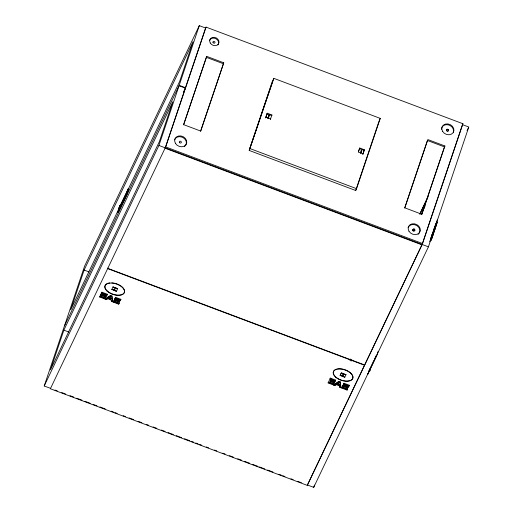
<?xml version="1.0" encoding="UTF-8"?>
<svg xmlns="http://www.w3.org/2000/svg" width="513" height="513" viewBox="0 0 513 513"><rect width="100%" height="100%" fill="white"/><g stroke="black" fill="none" stroke-linecap="round" stroke-linejoin="round"><path stroke-width="0.77" d="M432.344 236.615L431.709 238.295L432.26 236.762M433.517 230.94L433.203 231.876M433.382 231.292L433.254 231.696M431.343 239.52L431.613 238.519L430.946 238.269M431.613 236.621L430.811 238.904L431.478 239.154L431.613 238.519M119.253 208.586L120.459 205.559L119.721 207.188M432.53 233.857L432.196 234.858L432.388 234.249M436.858 223.104C435.646 226.938 438.314 219.769 436.294 222.841M437.268 222.135L436.749 223.521M370.315 368.148L370.13 368.732M434.312 228.702L434.267 228.843M434.928 226.451L435.229 225.996L435.89 226.246L436.018 225.874L435.351 225.624M432.536 235.845C432.844 234.063 433.581 234.967 432.132 235.037M436.23 224.835C436.794 222.058 436.922 225.162 435.569 224.585M436.441 222.341L436.313 222.738M433.895 231.741L433.78 232.088L434.184 231.151L433.992 231.645M434.376 230.472L435.043 228.702L434.787 229.349M431.927 237.615L432.478 236.224L432.279 236.871M434.735 229.638L434.896 229.099L434.735 229.433M44.214 385.981L64.33 326.274L179.184 85.357L199.294 25.65L205.604 28.023L206.04 27.106L462.918 123.736L422.552 243.547L307.261 485.375L50.383 388.751L50.518 388.347L44.214 385.981L158.934 145.461L179.05 85.754L185.353 88.127M64.465 325.87L84.574 266.164L199.294 25.65M63.868 330.167L50.486 369.905L159.396 141.569L172.778 101.831L63.868 330.167L68.774 332.007M120.363 205.745L179.64 81.464L193.029 41.726L84.119 270.056L70.73 309.794L119.33 207.912M119.523 207.092L128.237 188.81L128.705 188.989L127.025 193.978L118.304 212.254L117.836 212.081L119.279 207.803M118.304 212.254L119.022 210.118M117.836 212.081L126.557 193.805L128.237 188.81M107.935 267.972L107.685 268.613L364.563 365.243L364.814 364.596M105.306 298.553L101.106 296.969L101.343 296.264L105.543 297.841L105.069 299.041L99.74 297.033L99.977 296.322L101.946 292.205L107.275 294.212L106.807 295.405L102.606 293.827L102.068 294.956L105.979 296.424L106.217 295.719L102.305 294.244L102.068 294.956M99.74 297.033L101.946 292.205M105.069 299.041L105.543 297.841M101.106 296.969L101.837 295.443L105.749 296.912L106.217 295.719M105.396 299.162L105.64 298.451L110.475 295.411L111.872 295.937L112.546 301.849L111.347 301.4L111.122 299.958L107.865 298.733L106.544 299.592L105.396 299.162L110.237 296.123L110.475 295.411M106.807 295.405L107.275 294.212M106.544 299.592L106.781 298.88M107.865 298.733L108.102 298.021M108.403 298.38L110.641 296.931L111.032 299.374L108.403 298.38L108.641 297.675M111.751 289.544L112.982 286.908L117.65 288.665L116.419 291.301L111.821 289.345M112.982 286.908L117.65 288.665M112.546 301.849L111.872 295.937M114.142 289.723L114.277 289.326L114.611 289.896L114.142 289.723L114.726 288.505L115.194 288.678L114.611 289.896M111.347 301.4L111.59 300.689M116.419 291.301L112.488 289.595M205.739 27.625L165.103 148.231L421.981 244.861L462.617 124.249M118.92 303.67L114.72 302.093L114.957 301.381L119.157 302.965L118.683 304.158L113.354 302.151L113.591 301.445L115.56 297.322L120.888 299.329L120.42 300.528L116.22 298.944L115.681 300.079L119.593 301.548L119.83 300.836L115.919 299.368L115.681 300.079M50.383 388.751L165.673 146.923L206.04 27.106M113.354 302.151L115.56 297.322M118.683 304.158L119.157 302.965M115.451 300.56L119.362 302.035L119.83 300.836M120.42 300.528L120.888 299.329M183.513 124.832L206.701 56.379L223.745 62.791L200.743 131.084L183.692 124.672L206.701 56.379M200.564 131.245L223.745 62.791M249.286 149.847L272.454 81.067M249.215 150.444L273.762 78.329L380.248 118.381L356.573 188.675L355.701 190.503L249.215 150.444L273.762 78.329M267.267 113.232L265.631 117.836L267.267 113.232L271.935 114.989L270.3 119.593M267.889 118.073L268.78 115.534L269.267 115.714L268.376 118.253L267.889 118.073L268.376 118.253M358.33 151.957L359.228 149.296M359.741 148.02L358.401 152.015L363.069 153.772L364.416 149.777L359.741 148.02L359.453 148.629L364.121 150.386L364.416 149.777M360.363 152.855L361.255 150.315L361.742 150.501L360.972 152.797L360.363 152.855L360.972 152.797M360.857 153.041L361.742 150.501M364.121 150.386L362.781 154.381L363.069 153.772M355.701 190.503L379.126 120.965M333.694 384.461L329.493 382.884L329.731 382.172L333.931 383.75L333.463 384.949L328.128 382.942L328.365 382.236M335.194 381.319L335.662 380.12L330.334 378.113L330.096 378.825L335.425 380.832L335.194 381.319L330.994 379.735L330.455 380.864L334.367 382.339L334.136 382.826L330.225 381.351L329.493 382.884M330.455 380.864L330.699 380.159L334.611 381.627L334.136 382.826M330.994 379.735L331.231 379.03M333.463 384.949L333.931 383.75M333.79 385.071L334.027 384.365L338.869 381.326L340.266 381.852L340.933 387.764L339.734 387.309L339.51 385.866L336.252 384.641L334.931 385.5L333.79 385.071L338.625 382.031L338.869 381.326M334.931 385.5L335.169 384.795M336.791 384.295L337.035 383.583L339.657 384.57L339.42 385.282L336.791 384.295L339.029 382.845L339.42 385.282M340.138 375.452L341.369 372.816L345.974 374.772L341.305 373.015L340.138 375.452L344.813 377.209L346.038 374.573M340.933 387.764L340.266 381.852M342.53 375.638L343.114 374.413L343.582 374.593L343.716 374.195L342.998 375.811L342.53 375.638L343.248 374.015M342.998 375.811L342.665 375.234M339.734 387.309L339.978 386.603M344.813 377.209L340.209 375.253M347.307 389.585L347.077 390.072L341.741 388.065L343.947 383.237L349.276 385.237L348.808 386.436L344.608 384.859L344.069 385.988L347.981 387.456L347.75 387.943L343.838 386.475L343.107 388.001L347.307 389.585L347.545 388.873L343.344 387.296L343.107 388.001M341.741 388.065L343.947 383.237M343.838 386.475L344.306 385.276L348.218 386.751L347.75 387.943M344.608 384.859L344.845 384.147M404.661 208.015L427.412 140.485L444.463 146.898L444.899 145.981L427.848 139.568L404.847 207.861L421.891 214.274L444.899 145.981M307.396 484.977L313.706 487.35L314.469 485.074M347.077 390.072L347.545 388.873M421.712 214.428L444.463 146.898M367.545 373.733L368.013 373.913L368.975 371.059M368.013 373.913L376.728 355.631L378.171 351.354M430.587 239.154L432.331 233.979L433.055 234.229L433.543 233.101L432.882 232.851L432.76 233.203L433.427 233.453L433.543 233.101M433.325 231.023L435.069 225.842M432.151 237.243C432.081 238.128 430.811 237.346 431.555 236.737M432.683 233.12L433.171 231.991M437.294 220.013L429.695 241.809M313.706 487.35L428.426 246.836L468.786 127.019L462.482 124.653L462.918 123.736M430.272 240.276L430.933 240.526L431.061 240.161L430.336 239.898M432.183 236.82L432.068 237.166L431.401 236.916M432.202 234.999L432.863 235.249L432.985 234.903L432.318 234.653L431.683 236.083L432.35 236.333L433.19 234.082L432.748 235.396L432.081 235.146M433.055 234.229L433.177 233.877L432.51 233.627M433.466 233.017L433.35 233.37L433.921 231.947M434.107 228.881L434.774 229.131L435.37 227.413L434.703 227.163M431.067 238.282L430.663 239.353L430.888 238.872L431.555 239.122L431.433 239.494L430.766 239.244M431.26 239.744L432.087 237.551L431.318 237.423M433.126 232.081L433.838 232.242L433.716 232.594L433.055 232.344M434.729 227.483L435.39 227.734L435.268 228.099L434.601 227.849M435.903 223.995L436.563 224.245L436.441 224.617L435.774 224.367M434.479 230.164L434.658 229.644M434.517 230.106L434.697 229.587M369.924 370.226L369.584 371.399L370.662 368.366M431.972 237.641L432.151 237.089L431.991 237.404M433.998 231.767L433.838 232.242M369.995 369.123L369.116 371.226M435.28 225.464L435.466 225.015M436.095 223.392L435.87 223.924M431.478 239.154L432.087 237.551M370.078 369.802L370.54 368.635M436.255 224.893L435.511 227.009L436.018 225.874M127.025 192.503L128.705 188.989M183.288 92.462L185.488 87.729L179.184 85.357M101.343 296.264L101.831 295.244M105.749 296.912L105.979 296.424M114.72 302.093L115.444 300.361M119.362 302.035L119.593 301.548M268.78 115.534L269.267 115.714M271.935 114.989L271.646 115.598L266.978 113.841M361.255 150.315L361.627 150.745M379.376 120.209L380.248 118.381M328.128 382.942L330.334 378.113M334.373 382.114L334.611 381.627M335.431 380.608L335.662 380.12M349.956 360.453L350.642 359.01M419.724 214.171L426.245 200.506M419.935 213.85L428.169 196.588M351.091 361.107L351.783 359.664M413.132 231.049L414.164 228.881M421.058 214.428L425.194 205.758M343.344 387.296L343.832 386.276M467.061 130.635L468.44 127.743M347.987 387.238L348.218 386.751M349.045 385.725L349.276 385.237M348.808 386.436L349.039 385.949L343.704 383.942M307.261 485.375L364.563 365.243M421.981 244.861L364.685 365L107.801 268.37M436.563 224.245L435.71 226.522M435.37 227.413L434.646 227.285M434.774 229.131L435.39 227.734M432.35 236.333L432.985 234.903M430.933 240.526L431.555 239.122M368.552 371.624L373.919 360.376M374.586 358.972L376.266 355.458L376.728 355.631M206.264 57.296L223.315 63.708M265.92 117.227L270.595 118.984M250.088 148.616L356.573 188.675M436.525 222.052L437.191 222.302M436.518 222.078L437.179 222.328M435.659 224.386L436.313 224.662M433.966 229.689L434.633 229.939L434.069 231.222L434.19 230.856L433.53 230.606M433.895 229.939L434.562 230.19M433.075 232.19L433.741 232.44M431.491 236.724L432.158 236.974M431.266 237.743L431.933 237.994M165.673 146.923L422.552 243.547M158.934 145.461L428.426 246.836M126.557 193.805L127.025 193.978M84.119 270.056L89.025 271.903M101.702 292.91L107.037 294.917M110.237 296.123L111.635 296.649M115.316 298.034L120.651 300.041M338.625 382.031L340.023 382.557M109.301 297.918L111.27 298.662M332.366 383.737L333.7 384.237M55.013 390.04L57.257 390.887M61.752 392.573L65.497 393.984M69.992 395.677L73.737 397.081M76.732 398.21L81.977 400.185M84.972 401.307L90.211 403.282M93.206 404.411L96.951 405.815M99.945 406.944L105.191 408.912M111.18 411.17L113.431 412.016M114.925 412.58L117.176 413.42M123.165 415.677L125.409 416.524M129.154 417.928L133.649 419.621M138.144 421.308L141.889 422.718M146.378 424.411L148.629 425.258M153.124 426.944L156.869 428.355M161.358 430.041L165.103 431.452M168.097 432.581L173.343 434.549M176.337 435.678L181.583 437.653M184.577 438.775L189.816 440.75M191.317 441.315L193.561 442.155M195.812 443.001L198.056 443.848M199.557 444.412L201.801 445.258M206.297 446.945L208.541 447.791M214.53 450.048L216.781 450.889M222.77 453.146L225.015 453.992M229.51 455.679L233.255 457.089M237.75 458.776L241.495 460.187M244.489 461.315L249.735 463.284M252.729 464.412L257.968 466.388M259.469 466.945L264.708 468.92M267.709 470.049L272.948 472.018M278.937 474.275L281.188 475.121M282.682 475.679L284.933 476.526M290.922 478.783L293.167 479.623M297.662 481.316L301.407 482.727M123.697 288.691A10.247 5.508 18.6 0 1 119.112 295.142A10.247 5.508 18.6 0 1 106.024 289.665A10.247 5.508 18.6 0 1 109.853 282.9M111.821 282.862A10.247 5.508 18.6 0 1 117.548 284.176M118.163 284.433A10.247 5.508 18.6 0 1 123.306 288.159M344.672 369.629A10.247 5.508 18.6 0 1 352.219 379.242A10.247 5.508 18.6 0 1 337.246 378.145A10.247 5.508 18.6 0 1 336.823 369.052M337.509 368.911A10.247 5.508 18.6 0 1 344.037 369.431M408.027 227.766A6.246 5.258 25.5 0 1 416.998 225.707A6.246 5.258 25.5 0 1 418.082 234.364M441.424 129.289A6.246 5.258 25.5 0 1 448.407 124.883A6.246 5.258 25.5 0 1 453.338 132.316M209.49 40.591A4.797 4.033 25.5 0 1 215.838 38.693A4.797 4.033 25.5 0 1 217.967 44.9M174.529 139.85A6.246 5.258 25.5 0 1 183.551 137.92A6.246 5.258 25.5 0 1 184.488 146.571M118.785 208.413L119.997 205.38L118.785 208.413M107.076 291.089A10.247 5.508 18.6 0 0 123.922 293.333A10.247 5.508 18.6 0 0 113.007 283.182A10.247 5.508 18.6 0 0 107.076 291.089M335.464 377.004A10.247 5.508 18.6 0 0 352.309 379.242A10.247 5.508 18.6 0 0 341.395 369.091A10.247 5.508 18.6 0 0 335.464 377.004M408.925 231.151A6.246 5.258 25.5 0 0 419.448 232.588A6.246 5.258 25.5 0 0 414.357 223.783A6.246 5.258 25.5 0 0 408.925 231.151M442.559 131.302A6.246 5.258 25.5 0 0 453.082 132.739A6.246 5.258 25.5 0 0 447.99 123.941A6.246 5.258 25.5 0 0 442.559 131.302M210.266 43.002A4.797 4.033 25.5 0 0 218.346 44.105A4.797 4.033 25.5 0 0 214.44 37.346A4.797 4.033 25.5 0 0 210.266 43.002M175.356 143.23A6.246 5.258 25.5 0 0 185.873 144.807A6.246 5.258 25.5 0 0 180.922 135.951A6.246 5.258 25.5 0 0 175.356 143.23M412.959 230.299A1.064 0.891 25.5 0 0 414.748 230.542A1.064 0.891 25.5 0 0 413.882 229.048A1.064 0.891 25.5 0 0 412.959 230.299M446.592 130.456A1.064 0.891 25.5 0 0 448.381 130.7A1.064 0.891 25.5 0 0 447.516 129.205A1.064 0.891 25.5 0 0 446.592 130.456M213.068 42.611A1.064 0.891 25.5 0 0 214.857 42.855A1.064 0.891 25.5 0 0 213.992 41.361A1.064 0.891 25.5 0 0 213.068 42.611M179.435 142.454A1.064 0.891 25.5 0 0 181.224 142.704A1.064 0.891 25.5 0 0 180.358 141.203A1.064 0.891 25.5 0 0 179.435 142.454M412.901 230.42A1.064 0.891 25.5 0 0 414.69 230.664A1.064 0.891 25.5 0 0 413.824 229.17A1.064 0.891 25.5 0 0 412.901 230.42M446.534 130.578A1.064 0.891 25.5 0 0 448.324 130.821A1.064 0.891 25.5 0 0 447.458 129.327A1.064 0.891 25.5 0 0 446.534 130.578"/></g></svg>
